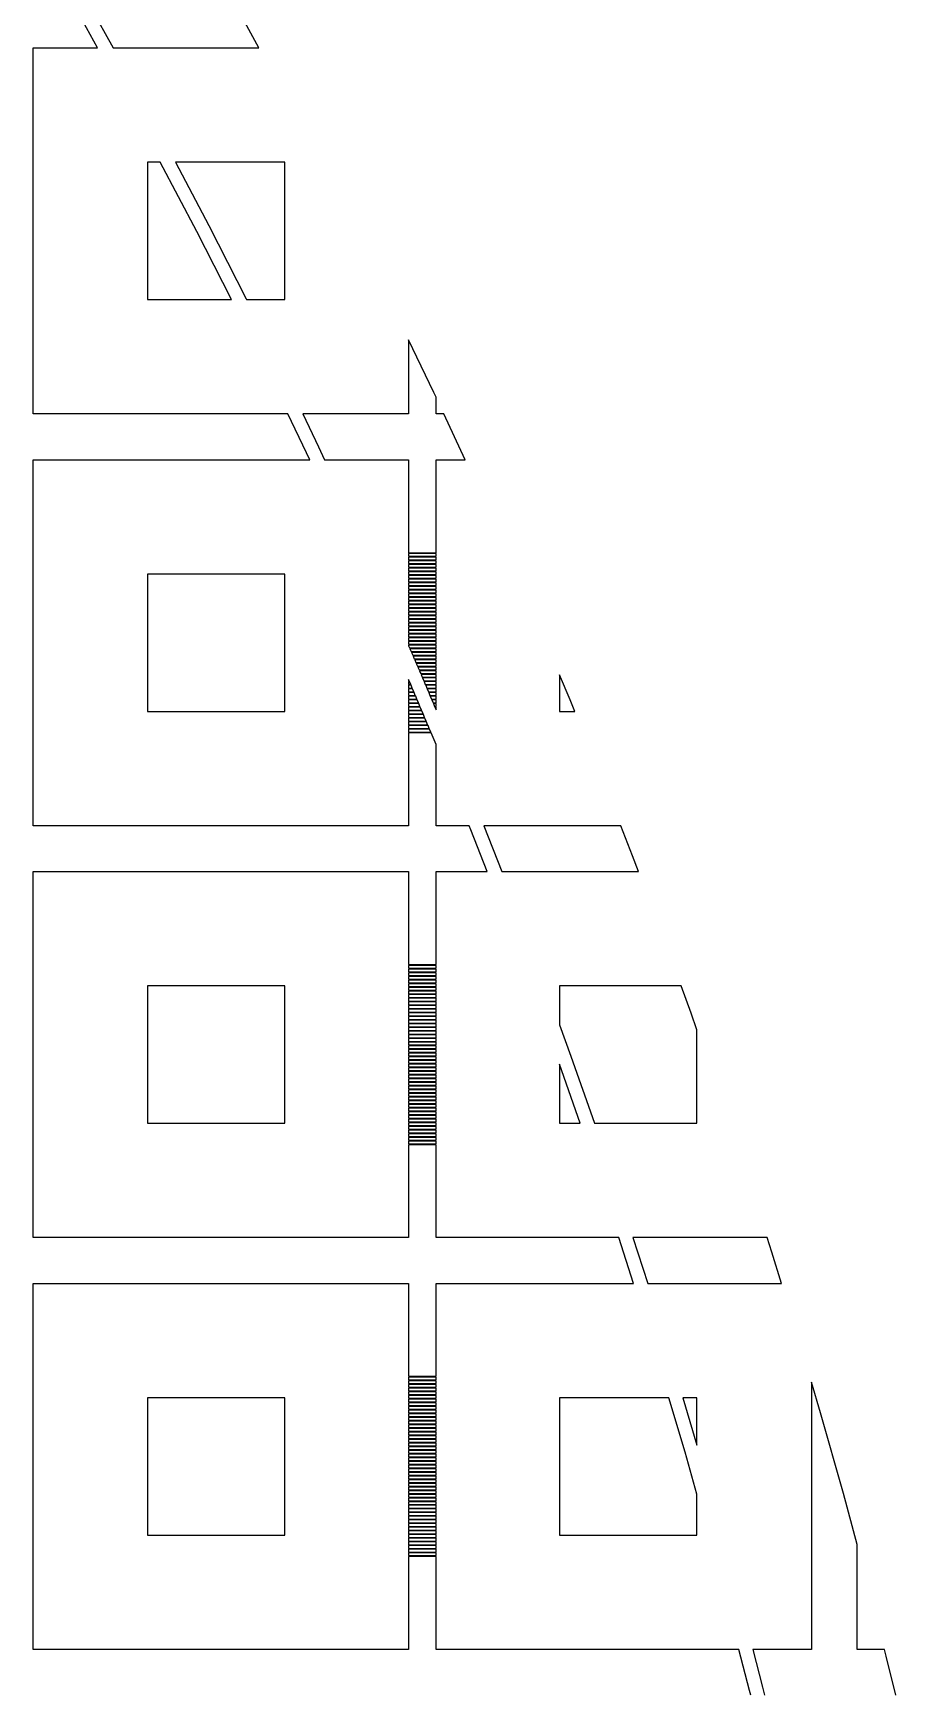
# Model space of a CAD drawing. Extents: x 40 to 187, y -3 to 150.
# Drawn here: x 175.12 to 184.75, y 91.81 to 110.35 of the extents above; entities that cross this region are included whole.
import ezdxf

# ---------------------------------------------------------------- set-up
doc = ezdxf.new("R2010")
doc.units = 0

msp = doc.modelspace()

# ---------------------------------------------------------------- linework, layer by layer
for p, q in [((175.84, 110.185), (175.632, 110.558)), ((175.763, 110.632), (176.012, 110.185)), ((177.639, 110.185), (177.46, 110.514)), ((175.12, 106.095), (175.12, 110.185)), ((175.12, 110.185), (175.84, 110.185)), ((176.012, 110.185), (177.639, 110.185)), ((176.54, 108.907), (176.398, 108.907)), ((176.398, 108.907), (176.398, 107.373)), ((176.947, 108.133), (176.54, 108.907)), ((177.932, 108.907), (176.709, 108.907)), ((176.709, 108.907), (177.08, 108.202)), ((177.932, 107.373), (177.932, 108.907)), ((177.336, 107.373), (176.947, 108.133)), ((177.08, 108.202), (177.5, 107.382)), ((176.398, 107.373), (177.336, 107.373)), ((177.5, 107.382), (177.504, 107.373)), ((177.504, 107.373), (177.932, 107.373)), ((179.596, 106.335), (179.313, 106.924)), ((179.313, 106.924), (179.313, 106.095)), ((179.62, 106.284), (179.596, 106.335)), ((179.62, 106.095), (179.62, 106.284)), ((177.964, 106.095), (175.12, 106.095)), ((178.172, 105.662), (177.964, 106.095)), ((179.313, 106.095), (178.131, 106.095)), ((178.131, 106.095), (178.308, 105.726)), ((179.708, 106.095), (179.62, 106.095)), ((179.946, 105.583), (179.708, 106.095)), ((178.308, 105.726), (178.374, 105.583)), ((175.12, 101.493), (175.12, 105.583)), ((175.12, 105.583), (178.209, 105.583)), ((178.209, 105.583), (178.172, 105.662)), ((178.374, 105.583), (179.313, 105.583)), ((179.313, 105.583), (179.313, 104.545)), ((179.62, 105.583), (179.946, 105.583)), ((179.62, 104.545), (179.62, 105.583)), ((179.313, 104.545), (179.62, 104.545)), ((179.62, 104.535), (179.313, 104.535)), ((179.313, 104.535), (179.313, 104.505)), ((179.313, 104.505), (179.62, 104.505)), ((179.62, 104.494), (179.313, 104.494)), ((179.313, 104.494), (179.313, 104.464)), ((179.313, 104.464), (179.62, 104.464)), ((179.62, 104.453), (179.313, 104.453)), ((179.313, 104.453), (179.313, 104.423)), ((179.313, 104.423), (179.62, 104.423)), ((179.62, 104.413), (179.313, 104.413)), ((179.313, 104.413), (179.313, 104.382)), ((179.62, 104.505), (179.62, 104.535)), ((179.62, 104.464), (179.62, 104.494)), ((179.62, 104.423), (179.62, 104.453)), ((179.62, 104.382), (179.62, 104.413)), ((177.932, 104.305), (176.398, 104.305)), ((176.398, 104.305), (176.398, 102.771)), ((177.932, 102.771), (177.932, 104.305)), ((179.313, 104.382), (179.62, 104.382)), ((179.62, 104.372), (179.313, 104.372)), ((179.313, 104.372), (179.313, 104.341)), ((179.313, 104.341), (179.62, 104.341)), ((179.62, 104.331), (179.313, 104.331)), ((179.313, 104.331), (179.313, 104.3)), ((179.313, 104.3), (179.62, 104.3)), ((179.62, 104.29), (179.313, 104.29)), ((179.313, 104.29), (179.313, 104.259)), ((179.313, 104.259), (179.62, 104.259)), ((179.62, 104.249), (179.313, 104.249)), ((179.313, 104.249), (179.313, 104.218)), ((179.313, 104.218), (179.62, 104.218)), ((179.62, 104.341), (179.62, 104.372)), ((179.62, 104.3), (179.62, 104.331)), ((179.62, 104.259), (179.62, 104.29)), ((179.62, 104.218), (179.62, 104.249)), ((179.62, 104.208), (179.313, 104.208)), ((179.313, 104.208), (179.313, 104.177)), ((179.313, 104.177), (179.62, 104.177)), ((179.62, 104.167), (179.313, 104.167)), ((179.313, 104.167), (179.313, 104.136)), ((179.313, 104.136), (179.62, 104.136)), ((179.62, 104.126), (179.313, 104.126)), ((179.313, 104.126), (179.313, 104.096)), ((179.313, 104.096), (179.62, 104.096)), ((179.62, 104.085), (179.313, 104.085)), ((179.313, 104.085), (179.313, 104.055)), ((179.313, 104.055), (179.62, 104.055)), ((179.62, 104.044), (179.313, 104.044)), ((179.313, 104.044), (179.313, 104.014)), ((179.62, 104.177), (179.62, 104.208)), ((179.62, 104.136), (179.62, 104.167)), ((179.62, 104.096), (179.62, 104.126)), ((179.62, 104.055), (179.62, 104.085)), ((179.62, 104.014), (179.62, 104.044)), ((179.313, 104.014), (179.62, 104.014)), ((179.62, 104.004), (179.313, 104.004)), ((179.313, 104.004), (179.313, 103.973)), ((179.313, 103.973), (179.62, 103.973)), ((179.62, 103.963), (179.313, 103.963)), ((179.313, 103.963), (179.313, 103.932)), ((179.313, 103.932), (179.62, 103.932)), ((179.62, 103.922), (179.313, 103.922)), ((179.313, 103.922), (179.313, 103.891)), ((179.313, 103.891), (179.62, 103.891)), ((179.62, 103.881), (179.313, 103.881)), ((179.313, 103.881), (179.313, 103.85)), ((179.313, 103.85), (179.62, 103.85)), ((179.62, 103.973), (179.62, 104.004)), ((179.62, 103.932), (179.62, 103.963)), ((179.62, 103.891), (179.62, 103.922)), ((179.62, 103.85), (179.62, 103.881)), ((179.62, 103.84), (179.313, 103.84)), ((179.313, 103.84), (179.313, 103.809)), ((179.313, 103.809), (179.62, 103.809)), ((179.62, 103.799), (179.313, 103.799)), ((179.313, 103.799), (179.313, 103.768)), ((179.313, 103.768), (179.62, 103.768)), ((179.62, 103.758), (179.313, 103.758)), ((179.313, 103.758), (179.313, 103.727)), ((179.313, 103.727), (179.62, 103.727)), ((179.62, 103.717), (179.313, 103.717)), ((179.313, 103.717), (179.313, 103.687)), ((179.313, 103.687), (179.62, 103.687)), ((179.62, 103.676), (179.313, 103.676)), ((179.313, 103.676), (179.313, 103.646)), ((179.62, 103.809), (179.62, 103.84)), ((179.62, 103.768), (179.62, 103.799)), ((179.62, 103.727), (179.62, 103.758)), ((179.62, 103.687), (179.62, 103.717)), ((179.62, 103.646), (179.62, 103.676)), ((179.313, 103.646), (179.62, 103.646)), ((179.62, 103.635), (179.313, 103.635)), ((179.313, 103.635), (179.313, 103.605)), ((179.313, 103.605), (179.62, 103.605)), ((179.62, 103.594), (179.313, 103.594)), ((179.313, 103.594), (179.313, 103.564)), ((179.313, 103.564), (179.62, 103.564)), ((179.62, 103.554), (179.313, 103.554)), ((179.313, 103.554), (179.313, 103.523)), ((179.313, 103.523), (179.62, 103.523)), ((179.62, 103.513), (179.313, 103.513)), ((179.313, 103.513), (179.313, 103.505)), ((179.313, 103.505), (179.323, 103.482)), ((179.323, 103.482), (179.62, 103.482)), ((179.62, 103.605), (179.62, 103.635)), ((179.62, 103.564), (179.62, 103.594)), ((179.62, 103.523), (179.62, 103.554)), ((179.62, 103.482), (179.62, 103.513)), ((179.62, 103.472), (179.327, 103.472)), ((179.327, 103.472), (179.341, 103.441)), ((179.341, 103.441), (179.62, 103.441)), ((179.62, 103.431), (179.345, 103.431)), ((179.345, 103.431), (179.359, 103.4)), ((179.359, 103.4), (179.62, 103.4)), ((179.62, 103.39), (179.363, 103.39)), ((179.363, 103.39), (179.376, 103.359)), ((179.376, 103.359), (179.62, 103.359)), ((179.62, 103.349), (179.381, 103.349)), ((179.381, 103.349), (179.394, 103.318)), ((179.394, 103.318), (179.62, 103.318)), ((179.62, 103.308), (179.399, 103.308)), ((179.399, 103.308), (179.412, 103.277)), ((179.62, 103.441), (179.62, 103.472)), ((179.62, 103.4), (179.62, 103.431)), ((179.62, 103.359), (179.62, 103.39)), ((179.62, 103.318), (179.62, 103.349)), ((179.62, 103.277), (179.62, 103.308)), ((179.313, 103.129), (179.313, 103.114)), ((179.319, 103.114), (179.313, 103.129)), ((179.313, 103.114), (179.319, 103.114)), ((179.412, 103.277), (179.62, 103.277)), ((179.62, 103.267), (179.417, 103.267)), ((179.417, 103.267), (179.43, 103.237)), ((179.43, 103.237), (179.62, 103.237)), ((179.62, 103.226), (179.434, 103.226)), ((179.434, 103.226), (179.443, 103.206)), ((179.443, 103.206), (179.448, 103.196)), ((179.448, 103.196), (179.62, 103.196)), ((179.62, 103.185), (179.452, 103.185)), ((179.452, 103.185), (179.465, 103.155)), ((179.465, 103.155), (179.62, 103.155)), ((179.62, 103.145), (179.469, 103.145)), ((179.469, 103.145), (179.482, 103.114)), ((179.482, 103.114), (179.62, 103.114)), ((179.62, 103.237), (179.62, 103.267)), ((179.62, 103.196), (179.62, 103.226)), ((179.62, 103.155), (179.62, 103.185)), ((179.62, 103.114), (179.62, 103.145)), ((181.118, 102.902), (181, 103.181)), ((181, 103.181), (181, 102.771)), ((179.324, 103.104), (179.313, 103.104)), ((179.313, 103.104), (179.313, 103.073)), ((179.313, 103.073), (179.337, 103.073)), ((179.341, 103.063), (179.313, 103.063)), ((179.313, 103.063), (179.313, 103.032)), ((179.313, 103.032), (179.354, 103.032)), ((179.358, 103.022), (179.313, 103.022)), ((179.313, 103.022), (179.313, 102.991)), ((179.313, 102.991), (179.371, 102.991)), ((179.375, 102.981), (179.313, 102.981)), ((179.313, 102.981), (179.313, 102.95)), ((179.313, 102.95), (179.388, 102.95)), ((179.393, 102.94), (179.313, 102.94)), ((179.313, 102.94), (179.313, 102.909)), ((179.337, 103.073), (179.324, 103.104)), ((179.354, 103.032), (179.341, 103.063)), ((179.371, 102.991), (179.358, 103.022)), ((179.388, 102.95), (179.375, 102.981)), ((179.406, 102.909), (179.393, 102.94)), ((179.62, 103.104), (179.486, 103.104)), ((179.486, 103.104), (179.499, 103.073)), ((179.499, 103.073), (179.62, 103.073)), ((179.62, 103.063), (179.504, 103.063)), ((179.504, 103.063), (179.517, 103.032)), ((179.517, 103.032), (179.62, 103.032)), ((179.62, 103.022), (179.521, 103.022)), ((179.521, 103.022), (179.534, 102.991)), ((179.534, 102.991), (179.62, 102.991)), ((179.62, 102.981), (179.538, 102.981)), ((179.538, 102.981), (179.551, 102.95)), ((179.551, 102.95), (179.62, 102.95)), ((179.62, 102.94), (179.555, 102.94)), ((179.555, 102.94), (179.568, 102.909)), ((179.62, 103.073), (179.62, 103.104)), ((179.62, 103.032), (179.62, 103.063)), ((179.62, 102.991), (179.62, 103.022)), ((179.62, 102.95), (179.62, 102.981)), ((179.62, 102.909), (179.62, 102.94)), ((176.398, 102.771), (177.932, 102.771)), ((179.313, 102.909), (179.406, 102.909)), ((179.41, 102.899), (179.313, 102.899)), ((179.313, 102.899), (179.313, 102.868)), ((179.313, 102.868), (179.423, 102.868)), ((179.427, 102.858), (179.313, 102.858)), ((179.313, 102.858), (179.313, 102.828)), ((179.313, 102.828), (179.44, 102.828)), ((179.444, 102.817), (179.313, 102.817)), ((179.313, 102.817), (179.313, 102.787)), ((179.313, 102.787), (179.457, 102.787)), ((179.462, 102.776), (179.313, 102.776)), ((179.313, 102.776), (179.313, 102.746)), ((179.313, 102.746), (179.475, 102.746)), ((179.479, 102.736), (179.313, 102.736)), ((179.313, 102.736), (179.313, 102.705)), ((179.423, 102.868), (179.41, 102.899)), ((179.44, 102.828), (179.427, 102.858)), ((179.457, 102.787), (179.444, 102.817)), ((179.475, 102.746), (179.462, 102.776)), ((179.492, 102.705), (179.479, 102.736)), ((179.568, 102.909), (179.62, 102.909)), ((179.62, 102.899), (179.573, 102.899)), ((179.573, 102.899), (179.586, 102.868)), ((179.586, 102.868), (179.62, 102.868)), ((179.62, 102.858), (179.59, 102.858)), ((179.59, 102.858), (179.603, 102.828)), ((179.603, 102.828), (179.62, 102.828)), ((179.62, 102.817), (179.607, 102.817)), ((179.607, 102.817), (179.62, 102.788)), ((179.62, 102.868), (179.62, 102.899)), ((179.62, 102.828), (179.62, 102.858)), ((179.62, 102.788), (179.62, 102.817)), ((181, 102.771), (181.171, 102.771)), ((181.171, 102.771), (181.118, 102.902)), ((179.313, 102.705), (179.492, 102.705)), ((179.496, 102.695), (179.313, 102.695)), ((179.313, 102.695), (179.313, 102.664)), ((179.313, 102.664), (179.509, 102.664)), ((179.513, 102.654), (179.313, 102.654)), ((179.313, 102.654), (179.313, 102.623)), ((179.313, 102.623), (179.526, 102.623)), ((179.531, 102.613), (179.313, 102.613)), ((179.313, 102.613), (179.313, 102.582)), ((179.313, 102.582), (179.543, 102.582)), ((179.548, 102.572), (179.313, 102.572)), ((179.313, 102.572), (179.313, 102.541)), ((179.509, 102.664), (179.496, 102.695)), ((179.526, 102.623), (179.513, 102.654)), ((179.543, 102.582), (179.531, 102.613)), ((179.561, 102.541), (179.548, 102.572)), ((179.313, 102.541), (179.561, 102.541)), ((179.565, 102.531), (179.313, 102.531)), ((179.313, 102.531), (179.313, 101.493)), ((179.62, 102.401), (179.565, 102.531)), ((179.62, 101.493), (179.62, 102.401)), ((179.313, 101.493), (175.12, 101.493)), ((179.991, 101.493), (179.62, 101.493)), ((180.009, 101.448), (179.991, 101.493)), ((180.192, 100.982), (180.009, 101.448)), ((181.684, 101.493), (180.153, 101.493)), ((180.153, 101.493), (180.353, 100.982)), ((181.815, 101.159), (181.684, 101.493)), ((181.882, 100.982), (181.815, 101.159)), ((175.12, 96.8913), (175.12, 100.982)), ((175.12, 100.982), (179.313, 100.982)), ((179.313, 100.982), (179.313, 99.9438)), ((179.62, 99.9438), (179.62, 100.982)), ((179.62, 100.982), (180.192, 100.982)), ((180.353, 100.982), (181.882, 100.982)), ((179.313, 99.9438), (179.62, 99.9438)), ((179.62, 99.9336), (179.313, 99.9336)), ((179.313, 99.9336), (179.313, 99.9029)), ((179.313, 99.9029), (179.62, 99.9029)), ((179.62, 99.8927), (179.313, 99.8927)), ((179.313, 99.8927), (179.313, 99.862)), ((179.313, 99.862), (179.62, 99.862)), ((179.62, 99.8518), (179.313, 99.8518)), ((179.313, 99.8518), (179.313, 99.8211)), ((179.313, 99.8211), (179.62, 99.8211)), ((179.62, 99.8109), (179.313, 99.8109)), ((179.313, 99.8109), (179.313, 99.7802)), ((179.313, 99.7802), (179.62, 99.7802)), ((179.62, 99.7699), (179.313, 99.7699)), ((179.313, 99.7699), (179.313, 99.7393)), ((179.62, 99.9029), (179.62, 99.9336)), ((179.62, 99.862), (179.62, 99.8927)), ((179.62, 99.8211), (179.62, 99.8518)), ((179.62, 99.7802), (179.62, 99.8109)), ((179.62, 99.7393), (179.62, 99.7699)), ((177.932, 99.7035), (176.398, 99.7035)), ((176.398, 99.7035), (176.398, 98.1696)), ((177.932, 98.1696), (177.932, 99.7035)), ((179.313, 99.7393), (179.62, 99.7393)), ((179.62, 99.729), (179.313, 99.729)), ((179.313, 99.729), (179.313, 99.6984)), ((179.313, 99.6984), (179.62, 99.6984)), ((179.62, 99.6881), (179.313, 99.6881)), ((179.313, 99.6881), (179.313, 99.6575)), ((179.313, 99.6575), (179.62, 99.6575)), ((179.62, 99.6472), (179.313, 99.6472)), ((179.313, 99.6472), (179.313, 99.6166)), ((179.313, 99.6166), (179.62, 99.6166)), ((179.62, 99.6063), (179.313, 99.6063)), ((179.313, 99.6063), (179.313, 99.5757)), ((179.62, 99.6984), (179.62, 99.729)), ((179.62, 99.6575), (179.62, 99.6881)), ((179.62, 99.6166), (179.62, 99.6472)), ((179.62, 99.5757), (179.62, 99.6063)), ((182.358, 99.7035), (181, 99.7035)), ((181, 99.7035), (181, 99.2674)), ((182.469, 99.3993), (182.358, 99.7035)), ((179.313, 99.5757), (179.62, 99.5757)), ((179.62, 99.5654), (179.313, 99.5654)), ((179.313, 99.5654), (179.313, 99.5348)), ((179.313, 99.5348), (179.62, 99.5348)), ((179.62, 99.5245), (179.313, 99.5245)), ((179.313, 99.5245), (179.313, 99.4939)), ((179.313, 99.4939), (179.62, 99.4939)), ((179.62, 99.4836), (179.313, 99.4836)), ((179.313, 99.4836), (179.313, 99.4529)), ((179.313, 99.4529), (179.62, 99.4529)), ((179.62, 99.4427), (179.313, 99.4427)), ((179.313, 99.4427), (179.313, 99.412)), ((179.313, 99.412), (179.62, 99.412)), ((179.62, 99.4018), (179.313, 99.4018)), ((179.313, 99.4018), (179.313, 99.3711)), ((179.62, 99.5348), (179.62, 99.5654)), ((179.62, 99.4939), (179.62, 99.5245)), ((179.62, 99.4529), (179.62, 99.4836)), ((179.62, 99.412), (179.62, 99.4427)), ((179.62, 99.3711), (179.62, 99.4018)), ((182.534, 99.2135), (182.469, 99.3993)), ((179.313, 99.3711), (179.62, 99.3711)), ((179.62, 99.3609), (179.313, 99.3609)), ((179.313, 99.3609), (179.313, 99.3302)), ((179.313, 99.3302), (179.62, 99.3302)), ((179.62, 99.32), (179.313, 99.32)), ((179.313, 99.32), (179.313, 99.2893)), ((179.313, 99.2893), (179.62, 99.2893)), ((179.62, 99.2791), (179.313, 99.2791)), ((179.313, 99.2791), (179.313, 99.2484)), ((179.313, 99.2484), (179.62, 99.2484)), ((179.62, 99.2382), (179.313, 99.2382)), ((179.313, 99.2382), (179.313, 99.2075)), ((179.62, 99.3302), (179.62, 99.3609)), ((179.62, 99.2893), (179.62, 99.32)), ((179.62, 99.2484), (179.62, 99.2791)), ((179.62, 99.2075), (179.62, 99.2382)), ((181, 99.2674), (181.127, 98.9192)), ((182.534, 98.1696), (182.534, 99.2135)), ((179.313, 99.2075), (179.62, 99.2075)), ((179.62, 99.1973), (179.313, 99.1973)), ((179.313, 99.1973), (179.313, 99.1666)), ((179.313, 99.1666), (179.62, 99.1666)), ((179.62, 99.1564), (179.313, 99.1564)), ((179.313, 99.1564), (179.313, 99.1257)), ((179.313, 99.1257), (179.62, 99.1257)), ((179.62, 99.1155), (179.313, 99.1155)), ((179.313, 99.1155), (179.313, 99.0848)), ((179.313, 99.0848), (179.62, 99.0848)), ((179.62, 99.0746), (179.313, 99.0746)), ((179.313, 99.0746), (179.313, 99.0439)), ((179.313, 99.0439), (179.62, 99.0439)), ((179.62, 99.0337), (179.313, 99.0337)), ((179.313, 99.0337), (179.313, 99.003)), ((179.62, 99.1666), (179.62, 99.1973)), ((179.62, 99.1257), (179.62, 99.1564)), ((179.62, 99.0848), (179.62, 99.1155)), ((179.62, 99.0439), (179.62, 99.0746)), ((179.62, 99.003), (179.62, 99.0337)), ((179.313, 99.003), (179.62, 99.003)), ((179.62, 98.9928), (179.313, 98.9928)), ((179.313, 98.9928), (179.313, 98.9621)), ((179.313, 98.9621), (179.62, 98.9621)), ((179.62, 98.9519), (179.313, 98.9519)), ((179.313, 98.9519), (179.313, 98.9212)), ((179.313, 98.9212), (179.62, 98.9212)), ((179.62, 98.911), (179.313, 98.911)), ((179.313, 98.911), (179.313, 98.8803)), ((179.313, 98.8803), (179.62, 98.8803)), ((179.62, 98.8701), (179.313, 98.8701)), ((179.313, 98.8701), (179.313, 98.8394)), ((179.62, 98.9621), (179.62, 98.9928)), ((179.62, 98.9212), (179.62, 98.9519)), ((179.62, 98.8803), (179.62, 98.911)), ((179.62, 98.8394), (179.62, 98.8701)), ((181.127, 98.9192), (181.39, 98.1696)), ((179.313, 98.8394), (179.62, 98.8394)), ((179.62, 98.8292), (179.313, 98.8292)), ((179.313, 98.8292), (179.313, 98.7985)), ((179.313, 98.7985), (179.62, 98.7985)), ((179.62, 98.7883), (179.313, 98.7883)), ((179.313, 98.7883), (179.313, 98.7576)), ((179.313, 98.7576), (179.62, 98.7576)), ((179.62, 98.7474), (179.313, 98.7474)), ((179.313, 98.7474), (179.313, 98.7167)), ((179.313, 98.7167), (179.62, 98.7167)), ((179.62, 98.7065), (179.313, 98.7065)), ((179.313, 98.7065), (179.313, 98.6758)), ((179.313, 98.6758), (179.62, 98.6758)), ((179.62, 98.6656), (179.313, 98.6656)), ((179.313, 98.6656), (179.313, 98.6349)), ((179.62, 98.7985), (179.62, 98.8292)), ((179.62, 98.7576), (179.62, 98.7883)), ((179.62, 98.7167), (179.62, 98.7474)), ((179.62, 98.6758), (179.62, 98.7065)), ((179.62, 98.6349), (179.62, 98.6656)), ((181, 98.8281), (181, 98.1696)), ((181.231, 98.1696), (181, 98.8281)), ((179.313, 98.6349), (179.62, 98.6349)), ((179.62, 98.6247), (179.313, 98.6247)), ((179.313, 98.6247), (179.313, 98.594)), ((179.313, 98.594), (179.62, 98.594)), ((179.62, 98.5838), (179.313, 98.5838)), ((179.313, 98.5838), (179.313, 98.5531)), ((179.313, 98.5531), (179.62, 98.5531)), ((179.62, 98.5428), (179.313, 98.5428)), ((179.313, 98.5428), (179.313, 98.5122)), ((179.313, 98.5122), (179.62, 98.5122)), ((179.62, 98.502), (179.313, 98.502)), ((179.313, 98.502), (179.313, 98.4713)), ((179.313, 98.4713), (179.62, 98.4713)), ((179.62, 98.594), (179.62, 98.6247)), ((179.62, 98.5531), (179.62, 98.5838)), ((179.62, 98.5122), (179.62, 98.5428)), ((179.62, 98.4713), (179.62, 98.502)), ((179.62, 98.461), (179.313, 98.461)), ((179.313, 98.461), (179.313, 98.4304)), ((179.313, 98.4304), (179.62, 98.4304)), ((179.62, 98.4201), (179.313, 98.4201)), ((179.313, 98.4201), (179.313, 98.3895)), ((179.313, 98.3895), (179.62, 98.3895)), ((179.62, 98.3792), (179.313, 98.3792)), ((179.313, 98.3792), (179.313, 98.3486)), ((179.313, 98.3486), (179.62, 98.3486)), ((179.62, 98.3383), (179.313, 98.3383)), ((179.313, 98.3383), (179.313, 98.3076)), ((179.313, 98.3076), (179.62, 98.3076)), ((179.62, 98.2974), (179.313, 98.2974)), ((179.313, 98.2974), (179.313, 98.2667)), ((179.62, 98.4304), (179.62, 98.461)), ((179.62, 98.3895), (179.62, 98.4201)), ((179.62, 98.3486), (179.62, 98.3792)), ((179.62, 98.3076), (179.62, 98.3383)), ((179.62, 98.2667), (179.62, 98.2974)), ((176.398, 98.1696), (177.932, 98.1696)), ((179.313, 98.2667), (179.62, 98.2667)), ((179.62, 98.2565), (179.313, 98.2565)), ((179.313, 98.2565), (179.313, 98.2258)), ((179.313, 98.2258), (179.62, 98.2258)), ((179.62, 98.2156), (179.313, 98.2156)), ((179.313, 98.2156), (179.313, 98.185)), ((179.313, 98.185), (179.62, 98.185)), ((179.62, 98.1747), (179.313, 98.1747)), ((179.313, 98.1747), (179.313, 98.144)), ((179.313, 98.144), (179.62, 98.144)), ((179.62, 98.1338), (179.313, 98.1338)), ((179.313, 98.1338), (179.313, 98.1031)), ((179.313, 98.1031), (179.62, 98.1031)), ((179.62, 98.2258), (179.62, 98.2565)), ((179.62, 98.185), (179.62, 98.2156)), ((179.62, 98.144), (179.62, 98.1747)), ((179.62, 98.1031), (179.62, 98.1338)), ((181, 98.1696), (181.231, 98.1696)), ((181.39, 98.1696), (182.534, 98.1696)), ((179.62, 98.0929), (179.313, 98.0929)), ((179.313, 98.0929), (179.313, 98.0622)), ((179.313, 98.0622), (179.62, 98.0622)), ((179.62, 98.052), (179.313, 98.052)), ((179.313, 98.052), (179.313, 98.0213)), ((179.313, 98.0213), (179.62, 98.0213)), ((179.62, 98.0111), (179.313, 98.0111)), ((179.313, 98.0111), (179.313, 97.9804)), ((179.313, 97.9804), (179.62, 97.9804)), ((179.62, 97.9702), (179.313, 97.9702)), ((179.313, 97.9702), (179.313, 97.9395)), ((179.313, 97.9395), (179.62, 97.9395)), ((179.62, 97.9293), (179.313, 97.9293)), ((179.313, 97.9293), (179.313, 96.8913)), ((179.62, 98.0622), (179.62, 98.0929)), ((179.62, 98.0213), (179.62, 98.052)), ((179.62, 97.9804), (179.62, 98.0111)), ((179.62, 97.9395), (179.62, 97.9702)), ((179.62, 96.8913), (179.62, 97.9293)), ((179.313, 96.8913), (175.12, 96.8913)), ((181.661, 96.8913), (179.62, 96.8913)), ((181.827, 96.38), (181.661, 96.8913)), ((183.317, 96.8913), (181.819, 96.8913)), ((181.819, 96.8913), (181.984, 96.38)), ((183.369, 96.7307), (183.317, 96.8913)), ((183.477, 96.38), (183.369, 96.7307)), ((175.12, 92.2896), (175.12, 96.38)), ((175.12, 96.38), (179.313, 96.38)), ((179.313, 96.38), (179.313, 95.3421)), ((179.62, 95.3421), (179.62, 96.38)), ((179.62, 96.38), (181.827, 96.38)), ((181.984, 96.38), (183.477, 96.38)), ((179.313, 95.3421), (179.62, 95.3421)), ((179.62, 95.3319), (179.313, 95.3319)), ((179.313, 95.3319), (179.313, 95.3012)), ((179.62, 95.3012), (179.62, 95.3319)), ((179.313, 95.3012), (179.62, 95.3012)), ((179.62, 95.291), (179.313, 95.291)), ((179.313, 95.291), (179.313, 95.2603)), ((179.313, 95.2603), (179.62, 95.2603)), ((179.62, 95.2501), (179.313, 95.2501)), ((179.313, 95.2501), (179.313, 95.2194)), ((179.313, 95.2194), (179.62, 95.2194)), ((179.62, 95.2092), (179.313, 95.2092)), ((179.313, 95.2092), (179.313, 95.1785)), ((179.313, 95.1785), (179.62, 95.1785)), ((179.62, 95.1682), (179.313, 95.1682)), ((179.313, 95.1682), (179.313, 95.1376)), ((179.313, 95.1376), (179.62, 95.1376)), ((179.62, 95.2603), (179.62, 95.291)), ((179.62, 95.2194), (179.62, 95.2501)), ((179.62, 95.1785), (179.62, 95.2092)), ((179.62, 95.1376), (179.62, 95.1682)), ((183.914, 94.9339), (183.812, 95.2757)), ((183.812, 95.2757), (183.812, 92.2896)), ((177.932, 95.1018), (176.398, 95.1018)), ((176.398, 95.1018), (176.398, 93.5679)), ((177.932, 93.5679), (177.932, 95.1018)), ((179.62, 95.1273), (179.313, 95.1273)), ((179.313, 95.1273), (179.313, 95.0967)), ((179.313, 95.0967), (179.62, 95.0967)), ((179.62, 95.0864), (179.313, 95.0864)), ((179.313, 95.0864), (179.313, 95.0558)), ((179.313, 95.0558), (179.62, 95.0558)), ((179.62, 95.0455), (179.313, 95.0455)), ((179.313, 95.0455), (179.313, 95.0149)), ((179.313, 95.0149), (179.62, 95.0149)), ((179.62, 95.0046), (179.313, 95.0046)), ((179.313, 95.0046), (179.313, 94.974)), ((179.313, 94.974), (179.62, 94.974)), ((179.62, 94.9637), (179.313, 94.9637)), ((179.313, 94.9637), (179.313, 94.9331)), ((179.62, 95.0967), (179.62, 95.1273)), ((179.62, 95.0558), (179.62, 95.0864)), ((179.62, 95.0149), (179.62, 95.0455)), ((179.62, 94.974), (179.62, 95.0046)), ((179.62, 94.9331), (179.62, 94.9637)), ((182.221, 95.1018), (181, 95.1018)), ((181, 95.1018), (181, 93.5679)), ((182.401, 94.4953), (182.221, 95.1018)), ((182.534, 95.1018), (182.378, 95.1018)), ((182.378, 95.1018), (182.534, 94.5742)), ((182.534, 94.5742), (182.534, 95.1018)), ((179.313, 94.9331), (179.62, 94.9331)), ((179.62, 94.9228), (179.313, 94.9228)), ((179.313, 94.9228), (179.313, 94.8922)), ((179.313, 94.8922), (179.62, 94.8922)), ((179.62, 94.8819), (179.313, 94.8819)), ((179.313, 94.8819), (179.313, 94.8512)), ((179.313, 94.8512), (179.62, 94.8512)), ((179.62, 94.841), (179.313, 94.841)), ((179.313, 94.841), (179.313, 94.8103)), ((179.313, 94.8103), (179.62, 94.8103)), ((179.62, 94.8001), (179.313, 94.8001)), ((179.313, 94.8001), (179.313, 94.7694)), ((179.313, 94.7694), (179.62, 94.7694)), ((179.62, 94.8922), (179.62, 94.9228)), ((179.62, 94.8512), (179.62, 94.8819)), ((179.62, 94.8103), (179.62, 94.841)), ((179.62, 94.7694), (179.62, 94.8001)), ((184.17, 94.0307), (183.914, 94.9339)), ((179.62, 94.7592), (179.313, 94.7592)), ((179.313, 94.7592), (179.313, 94.7285)), ((179.313, 94.7285), (179.62, 94.7285)), ((179.62, 94.7183), (179.313, 94.7183)), ((179.313, 94.7183), (179.313, 94.6876)), ((179.313, 94.6876), (179.62, 94.6876)), ((179.62, 94.6774), (179.313, 94.6774)), ((179.313, 94.6774), (179.313, 94.6467)), ((179.313, 94.6467), (179.62, 94.6467)), ((179.62, 94.6365), (179.313, 94.6365)), ((179.313, 94.6365), (179.313, 94.6058)), ((179.313, 94.6058), (179.62, 94.6058)), ((179.62, 94.5956), (179.313, 94.5956)), ((179.313, 94.5956), (179.313, 94.5649)), ((179.62, 94.7285), (179.62, 94.7592)), ((179.62, 94.6876), (179.62, 94.7183)), ((179.62, 94.6467), (179.62, 94.6774)), ((179.62, 94.6058), (179.62, 94.6365)), ((179.62, 94.5649), (179.62, 94.5956)), ((179.313, 94.5649), (179.62, 94.5649)), ((179.62, 94.5547), (179.313, 94.5547)), ((179.313, 94.5547), (179.313, 94.524)), ((179.313, 94.524), (179.62, 94.524)), ((179.62, 94.5138), (179.313, 94.5138)), ((179.313, 94.5138), (179.313, 94.4831)), ((179.313, 94.4831), (179.62, 94.4831)), ((179.62, 94.4729), (179.313, 94.4729)), ((179.313, 94.4729), (179.313, 94.4422)), ((179.313, 94.4422), (179.62, 94.4422)), ((179.62, 94.432), (179.313, 94.432)), ((179.313, 94.432), (179.313, 94.4013)), ((179.313, 94.4013), (179.62, 94.4013)), ((179.62, 94.3911), (179.313, 94.3911)), ((179.313, 94.3911), (179.313, 94.3604)), ((179.62, 94.524), (179.62, 94.5547)), ((179.62, 94.4831), (179.62, 94.5138)), ((179.62, 94.4422), (179.62, 94.4729)), ((179.62, 94.4013), (179.62, 94.432)), ((179.62, 94.3604), (179.62, 94.3911)), ((182.534, 94.0258), (182.401, 94.4953)), ((179.313, 94.3604), (179.62, 94.3604)), ((179.62, 94.3502), (179.313, 94.3502)), ((179.313, 94.3502), (179.313, 94.3195)), ((179.313, 94.3195), (179.62, 94.3195)), ((179.62, 94.3093), (179.313, 94.3093)), ((179.313, 94.3093), (179.313, 94.2786)), ((179.313, 94.2786), (179.62, 94.2786)), ((179.62, 94.2684), (179.313, 94.2684)), ((179.313, 94.2684), (179.313, 94.2377)), ((179.313, 94.2377), (179.62, 94.2377)), ((179.62, 94.2275), (179.313, 94.2275)), ((179.313, 94.2275), (179.313, 94.1968)), ((179.62, 94.3195), (179.62, 94.3502)), ((179.62, 94.2786), (179.62, 94.3093)), ((179.62, 94.2377), (179.62, 94.2684)), ((179.62, 94.1968), (179.62, 94.2275)), ((179.313, 94.1968), (179.62, 94.1968)), ((179.62, 94.1866), (179.313, 94.1866)), ((179.313, 94.1866), (179.313, 94.1559)), ((179.313, 94.1559), (179.62, 94.1559)), ((179.62, 94.1457), (179.313, 94.1457)), ((179.313, 94.1457), (179.313, 94.115)), ((179.313, 94.115), (179.62, 94.115)), ((179.62, 94.1048), (179.313, 94.1048)), ((179.313, 94.1048), (179.313, 94.0741)), ((179.313, 94.0741), (179.62, 94.0741)), ((179.62, 94.0639), (179.313, 94.0639)), ((179.313, 94.0639), (179.313, 94.0332)), ((179.313, 94.0332), (179.62, 94.0332)), ((179.62, 94.023), (179.313, 94.023)), ((179.313, 94.023), (179.313, 93.9923)), ((179.62, 94.1559), (179.62, 94.1866)), ((179.62, 94.115), (179.62, 94.1457)), ((179.62, 94.0741), (179.62, 94.1048)), ((179.62, 94.0332), (179.62, 94.0639)), ((179.62, 93.9923), (179.62, 94.023)), ((182.534, 93.5679), (182.534, 94.0258)), ((184.324, 93.4607), (184.17, 94.0307)), ((179.313, 93.9923), (179.62, 93.9923)), ((179.62, 93.9821), (179.313, 93.9821)), ((179.313, 93.9821), (179.313, 93.9514)), ((179.313, 93.9514), (179.62, 93.9514)), ((179.62, 93.9411), (179.313, 93.9411)), ((179.313, 93.9411), (179.313, 93.9105)), ((179.313, 93.9105), (179.62, 93.9105)), ((179.62, 93.9003), (179.313, 93.9003)), ((179.313, 93.9003), (179.313, 93.8696)), ((179.313, 93.8696), (179.62, 93.8696)), ((179.62, 93.8593), (179.313, 93.8593)), ((179.313, 93.8593), (179.313, 93.8287)), ((179.62, 93.9514), (179.62, 93.9821)), ((179.62, 93.9105), (179.62, 93.9411)), ((179.62, 93.8696), (179.62, 93.9003)), ((179.62, 93.8287), (179.62, 93.8593)), ((179.313, 93.8287), (179.62, 93.8287)), ((179.62, 93.8184), (179.313, 93.8184)), ((179.313, 93.8184), (179.313, 93.7878)), ((179.313, 93.7878), (179.62, 93.7878)), ((179.62, 93.7775), (179.313, 93.7775)), ((179.313, 93.7775), (179.313, 93.7469)), ((179.313, 93.7469), (179.62, 93.7469)), ((179.62, 93.7366), (179.313, 93.7366)), ((179.313, 93.7366), (179.313, 93.7059)), ((179.313, 93.7059), (179.62, 93.7059)), ((179.62, 93.6957), (179.313, 93.6957)), ((179.313, 93.6957), (179.313, 93.665)), ((179.313, 93.665), (179.62, 93.665)), ((179.62, 93.6548), (179.313, 93.6548)), ((179.313, 93.6548), (179.313, 93.6241)), ((179.62, 93.7878), (179.62, 93.8184)), ((179.62, 93.7469), (179.62, 93.7775)), ((179.62, 93.7059), (179.62, 93.7366)), ((179.62, 93.665), (179.62, 93.6957)), ((179.62, 93.6241), (179.62, 93.6548)), ((176.398, 93.5679), (177.932, 93.5679)), ((179.313, 93.6241), (179.62, 93.6241)), ((179.62, 93.6139), (179.313, 93.6139)), ((179.313, 93.6139), (179.313, 93.5833)), ((179.313, 93.5833), (179.62, 93.5833)), ((179.62, 93.573), (179.313, 93.573)), ((179.313, 93.573), (179.313, 93.5423)), ((179.313, 93.5423), (179.62, 93.5423)), ((179.62, 93.5321), (179.313, 93.5321)), ((179.313, 93.5321), (179.313, 93.5014)), ((179.313, 93.5014), (179.62, 93.5014)), ((179.62, 93.4912), (179.313, 93.4912)), ((179.313, 93.4912), (179.313, 93.4605)), ((179.62, 93.5833), (179.62, 93.6139)), ((179.62, 93.5423), (179.62, 93.573)), ((179.62, 93.5014), (179.62, 93.5321)), ((179.62, 93.4605), (179.62, 93.4912)), ((181, 93.5679), (182.534, 93.5679)), ((179.313, 93.4605), (179.62, 93.4605)), ((179.62, 93.4503), (179.313, 93.4503)), ((179.313, 93.4503), (179.313, 93.4196)), ((179.313, 93.4196), (179.62, 93.4196)), ((179.62, 93.4094), (179.313, 93.4094)), ((179.313, 93.4094), (179.313, 93.3787)), ((179.313, 93.3787), (179.62, 93.3787)), ((179.62, 93.3685), (179.313, 93.3685)), ((179.313, 93.3685), (179.313, 93.3378)), ((179.313, 93.3378), (179.62, 93.3378)), ((179.62, 93.3276), (179.313, 93.3276)), ((179.313, 93.3276), (179.313, 92.2896)), ((179.62, 93.4196), (179.62, 93.4503)), ((179.62, 93.3787), (179.62, 93.4094)), ((179.62, 93.3378), (179.62, 93.3685)), ((179.62, 92.2896), (179.62, 93.3276)), ((184.324, 92.2896), (184.324, 93.4607)), ((179.313, 92.2896), (175.12, 92.2896)), ((183.003, 92.2896), (179.62, 92.2896)), ((183.12, 91.8325), (183.003, 92.2896)), ((183.812, 92.2896), (183.158, 92.2896)), ((183.158, 92.2896), (183.266, 91.8689)), ((184.629, 92.2896), (184.324, 92.2896)), ((184.648, 92.2152), (184.629, 92.2896)), ((184.755, 91.7783), (184.648, 92.2152)), ((183.134, 91.7783), (183.12, 91.8325)), ((183.266, 91.8689), (183.288, 91.7783))]:
    msp.add_line(p, q)

doc.saveas('drawing.dxf')
